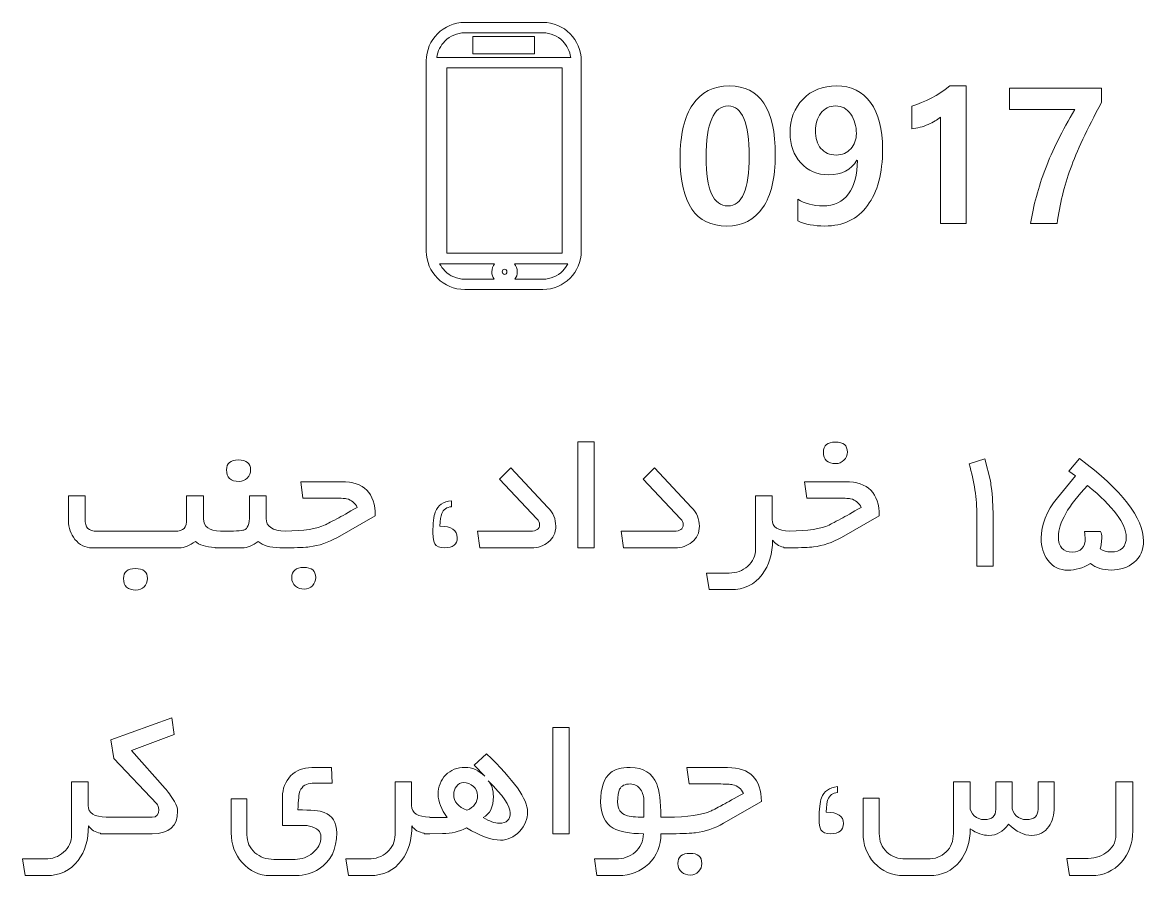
# Model space of a CAD drawing. Header units: millimetres. Extents: x -160 to 532, y -73 to 132.
# Drawn here: x 456.76 to 489.43, y -30.27 to -5.41 of the extents above; entities that cross this region are included whole.
import ezdxf

# ---------------------------------------------------------------- set-up
doc = ezdxf.new("R2010")
doc.units = ezdxf.units.MM
doc.header["$MEASUREMENT"] = 0
doc.layers.add('Layer 1', color=7, linetype='Continuous')

msp = doc.modelspace()

# ---------------------------------------------------------------- linework, layer by layer
at = {"layer": 'Layer 1', "color": 230, "lineweight": 9}
for points, knots in [([(471.9214, -13.193), (471.9214, -13.193), (469.6434, -13.193), (469.6434, -13.193), (469.3349, -13.193), (469.0551, -13.0677), (468.8525, -12.8651), (468.6499, -12.6632), (468.5246, -12.3831), (468.5246, -12.0742), (468.5246, -12.0742), (468.5246, -6.5317), (468.5246, -6.5317), (468.5246, -6.223), (468.6499, -5.9432), (468.8523, -5.7408), (469.0547, -5.5376), (469.3343, -5.4123), (469.6434, -5.4123), (469.6434, -5.4123), (471.9214, -5.4123), (471.9214, -5.4123), (472.2304, -5.4123), (472.5099, -5.5376), (472.7124, -5.74), (472.9148, -5.9432), (473.0399, -6.223), (473.0399, -6.5317), (473.0399, -6.5317), (473.0399, -12.0742), (473.0399, -12.0742), (473.0399, -12.3831), (472.9148, -12.6632), (472.7124, -12.8655), (472.5094, -13.0677), (472.2296, -13.193), (471.9214, -13.193)], [0, 0, 0, 0, 0.0833333, 0.0833333, 0.0833333, 0.1666667, 0.1666667, 0.1666667, 0.25, 0.25, 0.25, 0.3333333, 0.3333333, 0.3333333, 0.4166667, 0.4166667, 0.4166667, 0.5, 0.5, 0.5, 0.5833333, 0.5833333, 0.5833333, 0.6666667, 0.6666667, 0.6666667, 0.75, 0.75, 0.75, 0.8333333, 0.8333333, 0.8333333, 0.9166667, 0.9166667, 0.9166667, 1, 1, 1, 1]), ([(469.0657, -5.9536), (468.9408, -6.0785), (468.8561, -6.2446), (468.833, -6.4297), (468.833, -6.4297), (472.7315, -6.4297), (472.7315, -6.4297), (472.7086, -6.2446), (472.6237, -6.0785), (472.4991, -5.9534), (472.3509, -5.806), (472.1466, -5.7144), (471.9214, -5.7144), (471.9214, -5.7144), (469.6434, -5.7144), (469.6434, -5.7144), (469.4179, -5.7144), (469.2136, -5.806), (469.0657, -5.9536)], [0, 0, 0, 0, 0.1666667, 0.1666667, 0.1666667, 0.3333333, 0.3333333, 0.3333333, 0.5, 0.5, 0.5, 0.6666667, 0.6666667, 0.6666667, 0.8333333, 0.8333333, 0.8333333, 1, 1, 1, 1]), ([(471.5312, -6.3289), (471.5312, -6.3289), (469.8822, -6.3289), (469.8822, -6.3289), (469.8822, -6.3289), (469.8822, -5.8191), (469.8822, -5.8191), (469.8822, -5.8191), (471.6821, -5.8191), (471.6821, -5.8191), (471.6821, -5.8191), (471.6821, -6.3289), (471.6821, -6.3289), (471.6821, -6.3289), (471.5312, -6.3289), (471.5312, -6.3289)], [0, 0, 0, 0, 0.2, 0.2, 0.2, 0.4, 0.4, 0.4, 0.6, 0.6, 0.6, 0.8, 0.8, 0.8, 1, 1, 1, 1]), ([(469.1266, -12.1386), (469.1266, -12.1386), (472.483, -12.1386), (472.483, -12.1386), (472.483, -12.1386), (472.483, -6.7317), (472.483, -6.7317), (472.483, -6.7317), (469.1266, -6.7317), (469.1266, -6.7317), (469.1266, -6.7317), (469.1266, -12.1386), (469.1266, -12.1386)], [0, 0, 0, 0, 0.25, 0.25, 0.25, 0.5, 0.5, 0.5, 0.75, 0.75, 0.75, 1, 1, 1, 1]), ([(475.9205, -9.3673), (475.9205, -8.681), (476.0431, -8.1586), (476.2882, -7.8009), (476.5344, -7.4422), (476.8912, -7.2627), (477.3598, -7.2627), (478.2499, -7.2627), (478.6947, -7.9344), (478.6947, -9.2758), (478.6947, -9.9373), (478.573, -10.4469), (478.3315, -10.8055), (478.089, -11.1632), (477.7386, -11.3427), (477.2792, -11.3427), (476.3734, -11.3427), (475.9205, -10.6838), (475.9205, -9.3673)], [0, 0, 0, 0, 0.1666667, 0.1666667, 0.1666667, 0.3333333, 0.3333333, 0.3333333, 0.5, 0.5, 0.5, 0.6666667, 0.6666667, 0.6666667, 0.8333333, 0.8333333, 0.8333333, 1, 1, 1, 1]), ([(479.3461, -10.5604), (479.5574, -10.692), (479.8017, -10.758), (480.0807, -10.758), (480.4074, -10.758), (480.6571, -10.6408), (480.8283, -10.4057), (481.0003, -10.1706), (481.0863, -9.8467), (481.0863, -9.434), (481.0863, -9.434), (481.0726, -9.4286), (481.0726, -9.4286), (480.9024, -9.7112), (480.6297, -9.8522), (480.2519, -9.8522), (479.918, -9.8522), (479.6461, -9.7359), (479.4376, -9.5027), (479.228, -9.2694), (479.1237, -8.9803), (479.1237, -8.6353), (479.1237, -8.2299), (479.2499, -7.8997), (479.5015, -7.6452), (479.7541, -7.39), (480.0798, -7.2627), (480.4797, -7.2627), (480.9052, -7.2627), (481.2354, -7.4247), (481.4698, -7.7478), (481.703, -8.0716), (481.8201, -8.5218), (481.8201, -9.0992), (481.8201, -9.8018), (481.6738, -10.3508), (481.3809, -10.7479), (481.0882, -11.1441), (480.6727, -11.3427), (480.1366, -11.3427), (479.83, -11.3427), (479.5657, -11.2932), (479.3461, -11.1953), (479.3461, -11.1953), (479.3461, -10.5604), (479.3461, -10.5604)], [0, 0, 0, 0, 0.0666667, 0.0666667, 0.0666667, 0.1333333, 0.1333333, 0.1333333, 0.2, 0.2, 0.2, 0.2666667, 0.2666667, 0.2666667, 0.3333333, 0.3333333, 0.3333333, 0.4, 0.4, 0.4, 0.4666667, 0.4666667, 0.4666667, 0.5333333, 0.5333333, 0.5333333, 0.6, 0.6, 0.6, 0.6666667, 0.6666667, 0.6666667, 0.7333333, 0.7333333, 0.7333333, 0.8, 0.8, 0.8, 0.8666667, 0.8666667, 0.8666667, 0.9333333, 0.9333333, 0.9333333, 1, 1, 1, 1]), ([(484.252, -7.2627), (484.252, -7.2627), (484.252, -11.2731), (484.252, -11.2731), (484.252, -11.2731), (483.5044, -11.2731), (483.5044, -11.2731), (483.5044, -11.2731), (483.5044, -8.1714), (483.5044, -8.1714), (483.4202, -8.2482), (483.3014, -8.3195), (483.1476, -8.3864), (482.994, -8.4523), (482.8339, -8.4952), (482.6682, -8.5145), (482.6682, -8.5145), (482.6682, -7.853), (482.6682, -7.853), (483.0608, -7.7349), (483.4322, -7.5382), (483.7799, -7.2627), (483.7799, -7.2627), (484.252, -7.2627), (484.252, -7.2627)], [0, 0, 0, 0, 0.125, 0.125, 0.125, 0.25, 0.25, 0.25, 0.375, 0.375, 0.375, 0.5, 0.5, 0.5, 0.625, 0.625, 0.625, 0.75, 0.75, 0.75, 0.875, 0.875, 0.875, 1, 1, 1, 1]), ([(488.2009, -7.7405), (487.7773, -8.5282), (487.4754, -9.1742), (487.2951, -9.6765), (487.1139, -10.1797), (486.984, -10.7123), (486.9035, -11.2731), (486.9035, -11.2731), (486.1312, -11.2731), (486.1312, -11.2731), (486.2154, -10.746), (486.36, -10.2135), (486.5641, -9.6765), (486.7691, -9.1395), (487.0554, -8.5638), (487.4233, -7.949), (487.4233, -7.949), (485.5173, -7.949), (485.5173, -7.949), (485.5173, -7.949), (485.5173, -7.3269), (485.5173, -7.3269), (485.5173, -7.3269), (488.2009, -7.3269), (488.2009, -7.3269), (488.2009, -7.3269), (488.2009, -7.7405), (488.2009, -7.7405)], [0, 0, 0, 0, 0.1111111, 0.1111111, 0.1111111, 0.2222222, 0.2222222, 0.2222222, 0.3333333, 0.3333333, 0.3333333, 0.4444444, 0.4444444, 0.4444444, 0.5555556, 0.5555556, 0.5555556, 0.6666667, 0.6666667, 0.6666667, 0.7777778, 0.7777778, 0.7777778, 0.8888889, 0.8888889, 0.8888889, 1, 1, 1, 1]), ([(476.679, -9.348), (476.679, -10.2885), (476.8894, -10.758), (477.3113, -10.758), (477.7239, -10.758), (477.9306, -10.2758), (477.9306, -9.3105), (477.9306, -8.3334), (477.7285, -7.8447), (477.3249, -7.8447), (476.894, -7.8447), (476.679, -8.3461), (476.679, -9.348)], [0, 0, 0, 0, 0.25, 0.25, 0.25, 0.5, 0.5, 0.5, 0.75, 0.75, 0.75, 1, 1, 1, 1]), ([(479.8612, -8.5629), (479.8612, -8.7808), (479.9152, -8.9546), (480.0232, -9.0827), (480.1312, -9.2117), (480.2812, -9.2758), (480.4724, -9.2758), (480.6434, -9.2758), (480.7835, -9.2154), (480.8932, -9.0937), (481.0021, -8.972), (481.0561, -8.8246), (481.0561, -8.6518), (481.0561, -8.4322), (481.0012, -8.2428), (480.8906, -8.0835), (480.7798, -7.9243), (480.6326, -7.8447), (480.4505, -7.8447), (480.2701, -7.8447), (480.1265, -7.9152), (480.0204, -8.0561), (479.9142, -8.1978), (479.8612, -8.3662), (479.8612, -8.5629)], [0, 0, 0, 0, 0.125, 0.125, 0.125, 0.25, 0.25, 0.25, 0.375, 0.375, 0.375, 0.5, 0.5, 0.5, 0.625, 0.625, 0.625, 0.75, 0.75, 0.75, 0.875, 0.875, 0.875, 1, 1, 1, 1]), ([(469.6434, -12.8909), (469.6434, -12.8909), (470.5009, -12.8909), (470.5009, -12.8909), (470.459, -12.8298), (470.4342, -12.7555), (470.4342, -12.6759), (470.4342, -12.5874), (470.4649, -12.5052), (470.516, -12.4407), (470.516, -12.4407), (468.9135, -12.4407), (468.9135, -12.4407), (468.9528, -12.519), (469.0045, -12.5903), (469.0659, -12.6517), (469.2132, -12.7997), (469.4175, -12.8909), (469.6434, -12.8909)], [0, 0, 0, 0, 0.1666667, 0.1666667, 0.1666667, 0.3333333, 0.3333333, 0.3333333, 0.5, 0.5, 0.5, 0.6666667, 0.6666667, 0.6666667, 0.8333333, 0.8333333, 0.8333333, 1, 1, 1, 1]), ([(470.8515, -12.7313), (470.8648, -12.7176), (470.8733, -12.6977), (470.8733, -12.6759), (470.8733, -12.6541), (470.865, -12.6346), (470.8521, -12.621), (470.8398, -12.6085), (470.8229, -12.6007), (470.8051, -12.6007), (470.7865, -12.6007), (470.7696, -12.6085), (470.7577, -12.621), (470.7446, -12.6344), (470.7363, -12.6541), (470.7363, -12.6759), (470.7363, -12.6979), (470.7446, -12.7176), (470.7575, -12.7309), (470.7696, -12.7434), (470.7865, -12.7512), (470.8051, -12.7512), (470.8229, -12.7512), (470.8398, -12.7436), (470.8515, -12.7313)], [0, 0, 0, 0, 0.125, 0.125, 0.125, 0.25, 0.25, 0.25, 0.375, 0.375, 0.375, 0.5, 0.5, 0.5, 0.625, 0.625, 0.625, 0.75, 0.75, 0.75, 0.875, 0.875, 0.875, 1, 1, 1, 1]), ([(471.1089, -12.8909), (471.1089, -12.8909), (471.9214, -12.8909), (471.9214, -12.8909), (472.147, -12.8909), (472.3515, -12.7997), (472.4986, -12.6526), (472.56, -12.5903), (472.6119, -12.519), (472.6513, -12.4407), (472.6513, -12.4407), (471.0937, -12.4407), (471.0937, -12.4407), (471.1447, -12.5054), (471.1754, -12.5874), (471.1754, -12.6759), (471.1754, -12.7555), (471.1508, -12.8298), (471.1089, -12.8909)], [0, 0, 0, 0, 0.1666667, 0.1666667, 0.1666667, 0.3333333, 0.3333333, 0.3333333, 0.5, 0.5, 0.5, 0.6666667, 0.6666667, 0.6666667, 0.8333333, 0.8333333, 0.8333333, 1, 1, 1, 1]), ([(473.4148, -20.7177), (473.4148, -20.7177), (472.9427, -20.7177), (472.9427, -20.7177), (472.9427, -20.7177), (472.9427, -17.6269), (472.9427, -17.6269), (472.9427, -17.6269), (473.4148, -17.6269), (473.4148, -17.6269), (473.4148, -17.6269), (473.4148, -20.7177), (473.4148, -20.7177)], [0, 0, 0, 0, 0.25, 0.25, 0.25, 0.5, 0.5, 0.5, 0.75, 0.75, 0.75, 1, 1, 1, 1]), ([(480.7938, -17.928), (480.7938, -18.0195), (480.7609, -18.0982), (480.695, -18.164), (480.6291, -18.2308), (480.5504, -18.2638), (480.4598, -18.2638), (480.2174, -18.2638), (480.0966, -18.1521), (480.0966, -17.928), (480.0966, -17.7349), (480.2138, -17.6379), (480.4471, -17.6379), (480.6786, -17.6379), (480.7938, -17.7349), (480.7938, -17.928)], [0, 0, 0, 0, 0.2, 0.2, 0.2, 0.4, 0.4, 0.4, 0.6, 0.6, 0.6, 0.8, 0.8, 0.8, 1, 1, 1, 1]), ([(463.4052, -18.4459), (463.4052, -18.54), (463.3722, -18.6206), (463.3073, -18.6865), (463.2422, -18.7523), (463.1627, -18.7853), (463.0703, -18.7853), (462.825, -18.7853), (462.7024, -18.6717), (462.7024, -18.4459), (462.7024, -18.2546), (462.8186, -18.1593), (463.0511, -18.1593), (463.2872, -18.1593), (463.4052, -18.2546), (463.4052, -18.4459)], [0, 0, 0, 0, 0.2, 0.2, 0.2, 0.4, 0.4, 0.4, 0.6, 0.6, 0.6, 0.8, 0.8, 0.8, 1, 1, 1, 1]), ([(485.0402, -21.2557), (485.0402, -21.2557), (484.5681, -21.2557), (484.5681, -21.2557), (484.5681, -21.2557), (484.5681, -19.7781), (484.5681, -19.7781), (484.5681, -19.2848), (484.4931, -18.7826), (484.3429, -18.2711), (484.3429, -18.2711), (484.7995, -18.1211), (484.7995, -18.1211), (484.7995, -18.1211), (484.9652, -18.7671), (484.9652, -18.7671), (484.9669, -18.7761), (484.9742, -18.8348), (484.9871, -18.9418), (485.0228, -19.2291), (485.0402, -19.5081), (485.0402, -19.7781), (485.0402, -19.7781), (485.0402, -21.2557), (485.0402, -21.2557)], [0, 0, 0, 0, 0.125, 0.125, 0.125, 0.25, 0.25, 0.25, 0.375, 0.375, 0.375, 0.5, 0.5, 0.5, 0.625, 0.625, 0.625, 0.75, 0.75, 0.75, 0.875, 0.875, 0.875, 1, 1, 1, 1]), ([(489.4256, -20.521), (489.4256, -20.78), (489.3313, -20.9885), (489.1419, -21.146), (488.9653, -21.2922), (488.7448, -21.3655), (488.4804, -21.3655), (488.2424, -21.3655), (488.043, -21.3033), (487.8802, -21.1788), (487.655, -21.307), (487.4364, -21.371), (487.2241, -21.371), (486.9807, -21.371), (486.7859, -21.275), (486.6376, -21.0818), (486.505, -20.9043), (486.439, -20.6903), (486.439, -20.4387), (486.439, -20.045), (486.5974, -19.6536), (486.914, -19.2619), (486.914, -19.2619), (487.4392, -18.6169), (487.4392, -18.6169), (487.4392, -18.6169), (487.2516, -18.4825), (487.2516, -18.4825), (487.2516, -18.4825), (487.559, -18.1155), (487.559, -18.1155), (488.8033, -19.0452), (489.4256, -19.8467), (489.4256, -20.521)], [0, 0, 0, 0, 0.0909091, 0.0909091, 0.0909091, 0.1818182, 0.1818182, 0.1818182, 0.2727273, 0.2727273, 0.2727273, 0.3636364, 0.3636364, 0.3636364, 0.4545455, 0.4545455, 0.4545455, 0.5454545, 0.5454545, 0.5454545, 0.6363636, 0.6363636, 0.6363636, 0.7272727, 0.7272727, 0.7272727, 0.8181818, 0.8181818, 0.8181818, 0.9090909, 0.9090909, 0.9090909, 1, 1, 1, 1]), ([(472.2976, -20.0873), (472.2976, -20.2804), (472.2254, -20.4359), (472.0799, -20.554), (471.9463, -20.6628), (471.7807, -20.7177), (471.584, -20.7177), (471.584, -20.7177), (470.0862, -20.7177), (470.0862, -20.7177), (470.0862, -20.7177), (470.0194, -20.2347), (470.0194, -20.2347), (470.0194, -20.2347), (471.5566, -20.2347), (471.5566, -20.2347), (471.7359, -20.2347), (471.8255, -20.1715), (471.8255, -20.0461), (471.8255, -19.9821), (471.8, -19.9235), (471.7477, -19.8712), (471.7477, -19.8712), (470.6599, -18.7185), (470.6599, -18.7185), (470.6599, -18.7185), (470.9847, -18.39), (470.9847, -18.39), (470.9847, -18.39), (472.0698, -19.5411), (472.0698, -19.5411), (472.2217, -19.7003), (472.2976, -19.8824), (472.2976, -20.0873)], [0, 0, 0, 0, 0.0909091, 0.0909091, 0.0909091, 0.1818182, 0.1818182, 0.1818182, 0.2727273, 0.2727273, 0.2727273, 0.3636364, 0.3636364, 0.3636364, 0.4545455, 0.4545455, 0.4545455, 0.5454545, 0.5454545, 0.5454545, 0.6363636, 0.6363636, 0.6363636, 0.7272727, 0.7272727, 0.7272727, 0.8181818, 0.8181818, 0.8181818, 0.9090909, 0.9090909, 0.9090909, 1, 1, 1, 1]), ([(476.4826, -20.0873), (476.4826, -20.2804), (476.4104, -20.4359), (476.2649, -20.554), (476.1312, -20.6628), (475.9656, -20.7177), (475.7689, -20.7177), (475.7689, -20.7177), (474.2712, -20.7177), (474.2712, -20.7177), (474.2712, -20.7177), (474.2044, -20.2347), (474.2044, -20.2347), (474.2044, -20.2347), (475.7416, -20.2347), (475.7416, -20.2347), (475.9208, -20.2347), (476.0105, -20.1715), (476.0105, -20.0461), (476.0105, -19.9821), (475.9849, -19.9235), (475.9327, -19.8712), (475.9327, -19.8712), (474.8449, -18.7185), (474.8449, -18.7185), (474.8449, -18.7185), (475.1697, -18.39), (475.1697, -18.39), (475.1697, -18.39), (476.2548, -19.5411), (476.2548, -19.5411), (476.4067, -19.7003), (476.4826, -19.8824), (476.4826, -20.0873)], [0, 0, 0, 0, 0.0909091, 0.0909091, 0.0909091, 0.1818182, 0.1818182, 0.1818182, 0.2727273, 0.2727273, 0.2727273, 0.3636364, 0.3636364, 0.3636364, 0.4545455, 0.4545455, 0.4545455, 0.5454545, 0.5454545, 0.5454545, 0.6363636, 0.6363636, 0.6363636, 0.7272727, 0.7272727, 0.7272727, 0.8181818, 0.8181818, 0.8181818, 0.9090909, 0.9090909, 0.9090909, 1, 1, 1, 1]), ([(467.0357, -19.7826), (467.0357, -19.7826), (465.9324, -20.413), (465.9324, -20.413), (465.6734, -20.5621), (465.4015, -20.6545), (465.118, -20.6903), (464.9991, -20.7056), (464.7775, -20.7146), (464.4528, -20.7171), (464.4528, -20.7171), (464.4528, -20.7177), (464.4528, -20.7177), (464.4528, -20.7177), (464.3126, -20.7177), (464.3126, -20.7177), (464.3126, -20.7177), (464.2945, -20.7177), (464.2945, -20.7177), (464.2945, -20.7177), (464.2928, -20.7177), (464.2928, -20.7177), (464.2928, -20.7177), (464.2803, -20.7177), (464.2803, -20.7177), (464.2803, -20.7177), (464.2727, -20.7177), (464.2727, -20.7177), (464.2727, -20.7177), (464.2523, -20.7177), (464.2523, -20.7177), (464.2523, -20.7177), (464.2523, -20.7172), (464.2523, -20.7172), (463.97, -20.7115), (463.7606, -20.6496), (463.6247, -20.5311), (463.4637, -20.6555), (463.3091, -20.7177), (463.1608, -20.7177), (463.1608, -20.7177), (462.5625, -20.7177), (462.5625, -20.7177), (462.5625, -20.7177), (462.5446, -20.7177), (462.5446, -20.7177), (462.5446, -20.7177), (462.3675, -20.7177), (462.3675, -20.7177), (462.3675, -20.7177), (462.3675, -20.7116), (462.3675, -20.7116), (462.0919, -20.6931), (461.9014, -20.6331), (461.7958, -20.5311), (461.631, -20.6555), (461.4755, -20.7177), (461.3291, -20.7177), (461.3291, -20.7177), (458.7882, -20.7177), (458.7882, -20.7177), (458.5879, -20.7177), (458.4213, -20.6354), (458.2868, -20.4705), (458.1615, -20.317), (458.0993, -20.1376), (458.0993, -19.9317), (458.0993, -19.9317), (458.0993, -19.2025), (458.0993, -19.2025), (458.0993, -19.2025), (458.5823, -19.2025), (458.5823, -19.2025), (458.5823, -19.2025), (458.5823, -19.8649), (458.5823, -19.8649), (458.5823, -20.0022), (458.6089, -20.0982), (458.6629, -20.1531), (458.716, -20.2071), (458.8101, -20.2347), (458.9438, -20.2347), (458.9438, -20.2347), (461.1873, -20.2347), (461.1873, -20.2347), (461.3218, -20.2347), (461.4142, -20.2071), (461.4654, -20.1531), (461.5158, -20.0982), (461.5414, -20.0022), (461.5414, -19.8649), (461.5414, -19.8649), (461.5414, -19.2025), (461.5414, -19.2025), (461.5414, -19.2025), (462.03, -19.2025), (462.03, -19.2025), (462.03, -19.2025), (462.03, -19.8649), (462.03, -19.8649), (462.03, -20.103), (462.1948, -20.2255), (462.5242, -20.2342), (462.9263, -20.2319), (463.1549, -20.2202), (463.2111, -20.1998), (463.3182, -20.1623), (463.3722, -20.0196), (463.3722, -19.7708), (463.3722, -19.7085), (463.3722, -19.6133), (463.3722, -19.4871), (463.3722, -19.36), (463.3722, -19.2646), (463.3722, -19.2025), (463.3722, -19.2025), (463.8554, -19.2025), (463.8554, -19.2025), (463.8554, -19.2025), (463.8554, -19.8649), (463.8554, -19.8649), (463.8554, -20.0938), (464.0415, -20.2169), (464.4128, -20.2333), (464.9524, -20.2235), (465.339, -20.1634), (465.5737, -20.0525), (465.5937, -20.0434), (465.71, -19.9831), (465.9222, -19.8704), (466.0548, -19.7991), (466.2517, -19.6892), (466.5123, -19.5411), (466.4493, -19.4093), (466.3458, -19.3251), (466.2013, -19.2895), (466.139, -19.2758), (465.9963, -19.2685), (465.7749, -19.2685), (465.7749, -19.2685), (464.9303, -19.2685), (464.9303, -19.2685), (464.9303, -19.2685), (464.8636, -18.7907), (464.8636, -18.7907), (464.8636, -18.7907), (466.0531, -18.7907), (466.0531, -18.7907), (466.7081, -18.7907), (467.0357, -19.1211), (467.0357, -19.7826)], [0, 0, 0, 0, 0.02, 0.02, 0.02, 0.04, 0.04, 0.04, 0.06, 0.06, 0.06, 0.08, 0.08, 0.08, 0.1, 0.1, 0.1, 0.12, 0.12, 0.12, 0.14, 0.14, 0.14, 0.16, 0.16, 0.16, 0.18, 0.18, 0.18, 0.2, 0.2, 0.2, 0.22, 0.22, 0.22, 0.24, 0.24, 0.24, 0.26, 0.26, 0.26, 0.28, 0.28, 0.28, 0.3, 0.3, 0.3, 0.32, 0.32, 0.32, 0.34, 0.34, 0.34, 0.36, 0.36, 0.36, 0.38, 0.38, 0.38, 0.4, 0.4, 0.4, 0.42, 0.42, 0.42, 0.44, 0.44, 0.44, 0.46, 0.46, 0.46, 0.48, 0.48, 0.48, 0.5, 0.5, 0.5, 0.52, 0.52, 0.52, 0.54, 0.54, 0.54, 0.56, 0.56, 0.56, 0.58, 0.58, 0.58, 0.6, 0.6, 0.6, 0.62, 0.62, 0.62, 0.64, 0.64, 0.64, 0.66, 0.66, 0.66, 0.68, 0.68, 0.68, 0.7, 0.7, 0.7, 0.72, 0.72, 0.72, 0.74, 0.74, 0.74, 0.76, 0.76, 0.76, 0.78, 0.78, 0.78, 0.8, 0.8, 0.8, 0.82, 0.82, 0.82, 0.84, 0.84, 0.84, 0.86, 0.86, 0.86, 0.88, 0.88, 0.88, 0.9, 0.9, 0.9, 0.92, 0.92, 0.92, 0.94, 0.94, 0.94, 0.96, 0.96, 0.96, 0.98, 0.98, 0.98, 1, 1, 1, 1]), ([(481.7234, -19.7854), (481.7234, -19.7854), (480.619, -20.4149), (480.619, -20.4149), (480.3601, -20.563), (480.0884, -20.6555), (479.8039, -20.6911), (479.6849, -20.7059), (479.4609, -20.7146), (479.1313, -20.7171), (479.1313, -20.7171), (479.1313, -20.7177), (479.1313, -20.7177), (479.1313, -20.7177), (479.0976, -20.7172), (479.0976, -20.7172), (479.0976, -20.7172), (479.0949, -20.7172), (479.0949, -20.7172), (479.0949, -20.7172), (478.9382, -20.7177), (478.9382, -20.7177), (478.9382, -20.7177), (478.9382, -20.6987), (478.9382, -20.6987), (478.7941, -20.6676), (478.6858, -20.5979), (478.6136, -20.4899), (478.6136, -20.8934), (478.5129, -21.2283), (478.3125, -21.4945), (478.0929, -21.789), (477.7854, -21.9365), (477.392, -21.9365), (477.392, -21.9365), (476.7661, -21.9365), (476.7661, -21.9365), (476.7661, -21.9365), (476.6885, -21.4533), (476.6885, -21.4533), (476.6885, -21.4533), (477.3536, -21.4533), (477.3536, -21.4533), (477.5613, -21.4533), (477.7397, -21.3884), (477.888, -21.2575), (478.0436, -21.1222), (478.1212, -20.951), (478.1212, -20.746), (478.1212, -20.746), (478.1212, -19.2025), (478.1212, -19.2025), (478.1212, -19.2025), (478.6044, -19.2025), (478.6044, -19.2025), (478.6044, -19.2025), (478.6044, -19.897), (478.6044, -19.897), (478.6044, -20.1094), (478.7717, -20.2216), (479.106, -20.2339), (479.6417, -20.2235), (480.0261, -20.1631), (480.2605, -20.0534), (480.2796, -20.0444), (480.3959, -19.9831), (480.6081, -19.8704), (480.7407, -19.7991), (480.9376, -19.6892), (481.1982, -19.5411), (481.1352, -19.4093), (481.0317, -19.3251), (480.8871, -19.2895), (480.8249, -19.2758), (480.6822, -19.2685), (480.4608, -19.2685), (480.4608, -19.2685), (479.6162, -19.2685), (479.6162, -19.2685), (479.6162, -19.2685), (479.5495, -18.7907), (479.5495, -18.7907), (479.5495, -18.7907), (480.7399, -18.7907), (480.7399, -18.7907), (481.3958, -18.7907), (481.7234, -19.122), (481.7234, -19.7854)], [0, 0, 0, 0, 0.0344828, 0.0344828, 0.0344828, 0.0689655, 0.0689655, 0.0689655, 0.1034483, 0.1034483, 0.1034483, 0.137931, 0.137931, 0.137931, 0.1724138, 0.1724138, 0.1724138, 0.2068966, 0.2068966, 0.2068966, 0.2413793, 0.2413793, 0.2413793, 0.2758621, 0.2758621, 0.2758621, 0.3103448, 0.3103448, 0.3103448, 0.3448276, 0.3448276, 0.3448276, 0.3793103, 0.3793103, 0.3793103, 0.4137931, 0.4137931, 0.4137931, 0.4482759, 0.4482759, 0.4482759, 0.4827586, 0.4827586, 0.4827586, 0.5172414, 0.5172414, 0.5172414, 0.5517241, 0.5517241, 0.5517241, 0.5862069, 0.5862069, 0.5862069, 0.6206897, 0.6206897, 0.6206897, 0.6551724, 0.6551724, 0.6551724, 0.6896552, 0.6896552, 0.6896552, 0.7241379, 0.7241379, 0.7241379, 0.7586207, 0.7586207, 0.7586207, 0.7931034, 0.7931034, 0.7931034, 0.8275862, 0.8275862, 0.8275862, 0.862069, 0.862069, 0.862069, 0.8965517, 0.8965517, 0.8965517, 0.9310345, 0.9310345, 0.9310345, 0.9655172, 0.9655172, 0.9655172, 1, 1, 1, 1]), ([(488.9205, -20.4012), (488.9205, -20.0223), (488.5453, -19.5218), (487.796, -18.9006), (487.2278, -19.4962), (486.9442, -19.993), (486.9442, -20.3911), (486.9442, -20.6929), (487.0795, -20.8438), (487.3512, -20.8438), (487.5993, -20.8438), (487.7236, -20.7049), (487.7255, -20.4258), (487.7219, -20.4065), (487.7146, -20.3463), (487.7017, -20.2456), (487.7017, -20.2456), (488.1748, -20.2456), (488.1748, -20.2456), (488.1958, -20.2877), (488.2068, -20.3489), (488.2068, -20.4295), (488.2068, -20.5795), (488.1903, -20.6857), (488.1573, -20.7479), (488.2516, -20.8083), (488.3559, -20.8385), (488.4703, -20.8385), (488.7705, -20.8385), (488.9205, -20.6929), (488.9205, -20.4012)], [0, 0, 0, 0, 0.1, 0.1, 0.1, 0.2, 0.2, 0.2, 0.3, 0.3, 0.3, 0.4, 0.4, 0.4, 0.5, 0.5, 0.5, 0.6, 0.6, 0.6, 0.7, 0.7, 0.7, 0.8, 0.8, 0.8, 0.9, 0.9, 0.9, 1, 1, 1, 1]), ([(469.4265, -20.4222), (469.4265, -20.6189), (469.3039, -20.7177), (469.0587, -20.7177), (468.9141, -20.7177), (468.8181, -20.6792), (468.7723, -20.6024), (468.7367, -20.5448), (468.7183, -20.4404), (468.7183, -20.2877), (468.7183, -19.9977), (468.7403, -19.7937), (468.7851, -19.6756), (468.8601, -19.477), (469.0176, -19.3663), (469.2572, -19.3452), (469.2572, -19.3452), (469.2572, -19.5201), (469.2572, -19.5201), (469.1164, -19.5319), (469.0212, -19.5996), (468.9728, -19.7213), (468.9462, -19.7871), (468.9287, -19.9098), (468.9223, -20.0892), (469.2582, -20.0892), (469.4265, -20.1998), (469.4265, -20.4222)], [0, 0, 0, 0, 0.1111111, 0.1111111, 0.1111111, 0.2222222, 0.2222222, 0.2222222, 0.3333333, 0.3333333, 0.3333333, 0.4444444, 0.4444444, 0.4444444, 0.5555556, 0.5555556, 0.5555556, 0.6666667, 0.6666667, 0.6666667, 0.7777778, 0.7777778, 0.7777778, 0.8888889, 0.8888889, 0.8888889, 1, 1, 1, 1]), ([(460.3994, -21.6144), (460.3994, -21.7096), (460.3666, -21.7882), (460.3016, -21.8523), (460.2367, -21.9153), (460.157, -21.9474), (460.0646, -21.9474), (459.823, -21.9474), (459.7023, -21.8367), (459.7023, -21.6144), (459.7023, -21.4195), (459.8167, -21.3217), (460.0454, -21.3217), (460.2815, -21.3217), (460.3994, -21.4195), (460.3994, -21.6144)], [0, 0, 0, 0, 0.2, 0.2, 0.2, 0.4, 0.4, 0.4, 0.6, 0.6, 0.6, 0.8, 0.8, 0.8, 1, 1, 1, 1]), ([(465.301, -21.5814), (465.301, -21.6747), (465.269, -21.7544), (465.2058, -21.8202), (465.1426, -21.887), (465.064, -21.92), (464.9697, -21.92), (464.8664, -21.92), (464.7813, -21.8917), (464.7136, -21.8339), (464.6403, -21.7726), (464.6037, -21.6912), (464.6037, -21.5896), (464.6037, -21.3893), (464.7209, -21.2887), (464.9542, -21.2887), (465.1857, -21.2887), (465.301, -21.3865), (465.301, -21.5814)], [0, 0, 0, 0, 0.1666667, 0.1666667, 0.1666667, 0.3333333, 0.3333333, 0.3333333, 0.5, 0.5, 0.5, 0.6666667, 0.6666667, 0.6666667, 0.8333333, 0.8333333, 0.8333333, 1, 1, 1, 1]), ([(461.2782, -28.3906), (461.2782, -28.8281), (461.032, -29.0467), (460.5407, -29.0467), (460.5407, -29.0467), (459.1984, -29.0467), (459.1984, -29.0467), (459.1984, -29.0467), (459.1871, -29.0467), (459.1871, -29.0467), (459.1871, -29.0467), (459.0328, -29.0467), (459.0328, -29.0467), (459.0328, -29.0467), (459.0328, -29.0332), (459.0328, -29.0332), (458.8749, -29.0052), (458.7574, -28.9337), (458.6807, -28.8189), (458.6807, -29.2224), (458.58, -29.5573), (458.3796, -29.8235), (458.16, -30.1181), (457.8525, -30.2655), (457.4591, -30.2655), (457.4591, -30.2655), (456.8332, -30.2655), (456.8332, -30.2655), (456.8332, -30.2655), (456.7556, -29.7823), (456.7556, -29.7823), (456.7556, -29.7823), (457.4207, -29.7823), (457.4207, -29.7823), (457.6284, -29.7823), (457.8067, -29.7174), (457.955, -29.5865), (458.1107, -29.4511), (458.1883, -29.28), (458.1883, -29.075), (458.1883, -29.075), (458.1883, -27.5315), (458.1883, -27.5315), (458.1883, -27.5315), (458.6715, -27.5315), (458.6715, -27.5315), (458.6715, -27.5315), (458.6715, -28.226), (458.6715, -28.226), (458.6715, -28.4437), (458.8472, -28.5562), (459.1984, -28.5637), (459.1984, -28.5637), (460.5389, -28.5637), (460.5389, -28.5637), (460.666, -28.5637), (460.7292, -28.4885), (460.7292, -28.3385), (460.7292, -28.2689), (460.709, -28.2132), (460.6679, -28.172), (460.6679, -28.172), (459.4161, -26.8527), (459.4161, -26.8527), (459.4161, -26.8527), (459.3357, -26.3136), (459.3357, -26.3136), (459.3357, -26.3136), (461.1052, -25.6705), (461.1052, -25.6705), (461.1052, -25.6705), (461.1775, -26.1582), (461.1775, -26.1582), (461.1775, -26.1582), (459.9295, -26.6249), (459.9295, -26.6249), (459.9295, -26.6249), (460.9186, -27.731), (460.9186, -27.731), (460.9881, -27.8097), (461.0778, -27.9369), (461.1867, -28.1116), (461.248, -28.2095), (461.2782, -28.3029), (461.2782, -28.3906)], [0, 0, 0, 0, 0.0357143, 0.0357143, 0.0357143, 0.0714286, 0.0714286, 0.0714286, 0.1071429, 0.1071429, 0.1071429, 0.1428571, 0.1428571, 0.1428571, 0.1785714, 0.1785714, 0.1785714, 0.2142857, 0.2142857, 0.2142857, 0.25, 0.25, 0.25, 0.2857143, 0.2857143, 0.2857143, 0.3214286, 0.3214286, 0.3214286, 0.3571429, 0.3571429, 0.3571429, 0.3928571, 0.3928571, 0.3928571, 0.4285714, 0.4285714, 0.4285714, 0.4642857, 0.4642857, 0.4642857, 0.5, 0.5, 0.5, 0.5357143, 0.5357143, 0.5357143, 0.5714286, 0.5714286, 0.5714286, 0.6071429, 0.6071429, 0.6071429, 0.6428571, 0.6428571, 0.6428571, 0.6785714, 0.6785714, 0.6785714, 0.7142857, 0.7142857, 0.7142857, 0.75, 0.75, 0.75, 0.7857143, 0.7857143, 0.7857143, 0.8214286, 0.8214286, 0.8214286, 0.8571429, 0.8571429, 0.8571429, 0.8928571, 0.8928571, 0.8928571, 0.9285714, 0.9285714, 0.9285714, 0.9642857, 0.9642857, 0.9642857, 1, 1, 1, 1]), ([(472.6842, -29.0467), (472.6842, -29.0467), (472.2121, -29.0467), (472.2121, -29.0467), (472.2121, -29.0467), (472.2121, -25.9559), (472.2121, -25.9559), (472.2121, -25.9559), (472.6842, -25.9559), (472.6842, -25.9559), (472.6842, -25.9559), (472.6842, -29.0467), (472.6842, -29.0467)], [0, 0, 0, 0, 0.25, 0.25, 0.25, 0.5, 0.5, 0.5, 0.75, 0.75, 0.75, 1, 1, 1, 1]), ([(471.4774, -28.4053), (471.4774, -28.6175), (471.3977, -28.8088), (471.2385, -28.979), (471.0793, -29.1483), (470.8954, -29.2333), (470.6859, -29.2333), (470.4306, -29.2333), (470.1004, -29.1144), (469.694, -28.8774), (469.4872, -28.9845), (469.2558, -29.0394), (468.9997, -29.0413), (468.9997, -29.0413), (468.6236, -29.0451), (468.6236, -29.0451), (468.6236, -29.0451), (468.6236, -29.0467), (468.6236, -29.0467), (468.6236, -29.0467), (468.5742, -29.0456), (468.5742, -29.0456), (468.5742, -29.0456), (468.4634, -29.0467), (468.4634, -29.0467), (468.4634, -29.0467), (468.4634, -29.0341), (468.4634, -29.0341), (468.3027, -29.0067), (468.1833, -28.9351), (468.1058, -28.8189), (468.1058, -29.2224), (468.0051, -29.5573), (467.8047, -29.8235), (467.5851, -30.1181), (467.2776, -30.2655), (466.8842, -30.2655), (466.8842, -30.2655), (466.2584, -30.2655), (466.2584, -30.2655), (466.2584, -30.2655), (466.1807, -29.7823), (466.1807, -29.7823), (466.1807, -29.7823), (466.8458, -29.7823), (466.8458, -29.7823), (467.0536, -29.7823), (467.2319, -29.7174), (467.3802, -29.5865), (467.5358, -29.4511), (467.6135, -29.28), (467.6135, -29.075), (467.6135, -29.075), (467.6135, -27.5315), (467.6135, -27.5315), (467.6135, -27.5315), (468.0966, -27.5315), (468.0966, -27.5315), (468.0966, -27.5315), (468.0966, -28.226), (468.0966, -28.226), (468.0966, -28.4437), (468.2723, -28.5562), (468.6236, -28.5637), (468.6236, -28.5637), (468.6236, -28.5691), (468.6236, -28.5691), (468.6236, -28.5691), (469.1332, -28.5691), (469.1332, -28.5691), (468.9575, -28.3357), (468.8697, -28.1135), (468.8697, -27.9022), (468.8697, -27.6725), (468.9429, -27.484), (469.0893, -27.3357), (469.2358, -27.1883), (469.4242, -27.1143), (469.6539, -27.1143), (469.8615, -27.1143), (470.0537, -27.2013), (470.2329, -27.3742), (470.2329, -27.3742), (469.9164, -27.0466), (469.9164, -27.0466), (469.9164, -27.0466), (470.2787, -26.719), (470.2787, -26.719), (471.0775, -27.4821), (471.4774, -28.0439), (471.4774, -28.4053)], [0, 0, 0, 0, 0.0333333, 0.0333333, 0.0333333, 0.0666667, 0.0666667, 0.0666667, 0.1, 0.1, 0.1, 0.1333333, 0.1333333, 0.1333333, 0.1666667, 0.1666667, 0.1666667, 0.2, 0.2, 0.2, 0.2333333, 0.2333333, 0.2333333, 0.2666667, 0.2666667, 0.2666667, 0.3, 0.3, 0.3, 0.3333333, 0.3333333, 0.3333333, 0.3666667, 0.3666667, 0.3666667, 0.4, 0.4, 0.4, 0.4333333, 0.4333333, 0.4333333, 0.4666667, 0.4666667, 0.4666667, 0.5, 0.5, 0.5, 0.5333333, 0.5333333, 0.5333333, 0.5666667, 0.5666667, 0.5666667, 0.6, 0.6, 0.6, 0.6333333, 0.6333333, 0.6333333, 0.6666667, 0.6666667, 0.6666667, 0.7, 0.7, 0.7, 0.7333333, 0.7333333, 0.7333333, 0.7666667, 0.7666667, 0.7666667, 0.8, 0.8, 0.8, 0.8333333, 0.8333333, 0.8333333, 0.8666667, 0.8666667, 0.8666667, 0.9, 0.9, 0.9, 0.9333333, 0.9333333, 0.9333333, 0.9666667, 0.9666667, 0.9666667, 1, 1, 1, 1]), ([(465.9152, -29.0238), (465.9152, -29.496), (465.7442, -29.8445), (465.4029, -30.0678), (465.2006, -30.1995), (464.9775, -30.2655), (464.7322, -30.2655), (464.7322, -30.2655), (463.9837, -30.2655), (463.9837, -30.2655), (463.6526, -30.2655), (463.3771, -30.1391), (463.1576, -29.8875), (462.9462, -29.6469), (462.8411, -29.3578), (462.8411, -29.022), (462.8411, -29.022), (462.8411, -28.0256), (462.8411, -28.0256), (462.8411, -28.0256), (463.2967, -28.0256), (463.2967, -28.0256), (463.2967, -28.0256), (463.2967, -29.075), (463.2967, -29.075), (463.2967, -29.2901), (463.3753, -29.4648), (463.5328, -29.6002), (463.6828, -29.7292), (463.8658, -29.7933), (464.0816, -29.7933), (464.0816, -29.7933), (464.7039, -29.7933), (464.7039, -29.7933), (464.8933, -29.7933), (465.0625, -29.732), (465.2126, -29.6085), (465.3735, -29.4804), (465.4541, -29.3231), (465.4541, -29.1373), (465.4541, -28.9781), (465.3443, -28.8738), (465.1247, -28.8243), (465.0653, -28.8116), (465.025, -28.8052), (465.0039, -28.8052), (465.0039, -28.8052), (464.3342, -28.8052), (464.3342, -28.8052), (464.3342, -28.8052), (464.3342, -27.9772), (464.3342, -27.9772), (464.3342, -27.7291), (464.4139, -27.5242), (464.5721, -27.3623), (464.7313, -27.2003), (464.9353, -27.1197), (465.1851, -27.1197), (465.1851, -27.1197), (465.7624, -27.1197), (465.7624, -27.1197), (465.7624, -27.1197), (465.7817, -27.5754), (465.7817, -27.5754), (465.7817, -27.5754), (465.2025, -27.5754), (465.2025, -27.5754), (465.0296, -27.5754), (464.9096, -27.6522), (464.8438, -27.806), (464.8127, -27.8801), (464.7936, -28.0631), (464.7844, -28.3541), (465.1659, -28.3541), (465.4202, -28.3779), (465.5475, -28.4236), (465.7926, -28.517), (465.9152, -28.7163), (465.9152, -29.0238)], [0, 0, 0, 0, 0.0384615, 0.0384615, 0.0384615, 0.0769231, 0.0769231, 0.0769231, 0.1153846, 0.1153846, 0.1153846, 0.1538462, 0.1538462, 0.1538462, 0.1923077, 0.1923077, 0.1923077, 0.2307692, 0.2307692, 0.2307692, 0.2692308, 0.2692308, 0.2692308, 0.3076923, 0.3076923, 0.3076923, 0.3461538, 0.3461538, 0.3461538, 0.3846154, 0.3846154, 0.3846154, 0.4230769, 0.4230769, 0.4230769, 0.4615385, 0.4615385, 0.4615385, 0.5, 0.5, 0.5, 0.5384615, 0.5384615, 0.5384615, 0.5769231, 0.5769231, 0.5769231, 0.6153846, 0.6153846, 0.6153846, 0.6538462, 0.6538462, 0.6538462, 0.6923077, 0.6923077, 0.6923077, 0.7307692, 0.7307692, 0.7307692, 0.7692308, 0.7692308, 0.7692308, 0.8076923, 0.8076923, 0.8076923, 0.8461538, 0.8461538, 0.8461538, 0.8846154, 0.8846154, 0.8846154, 0.9230769, 0.9230769, 0.9230769, 0.9615385, 0.9615385, 0.9615385, 1, 1, 1, 1]), ([(478.2882, -28.1116), (478.2882, -28.1116), (477.1849, -28.742), (477.1849, -28.742), (476.9259, -28.8911), (476.6541, -28.9835), (476.3706, -29.0193), (476.2489, -29.035), (476.0193, -29.0439), (475.6815, -29.0462), (475.6815, -29.0462), (475.6815, -29.0467), (475.6815, -29.0467), (475.6815, -29.0467), (475.5651, -29.0467), (475.5651, -29.0467), (475.5651, -29.0467), (475.5453, -29.0467), (475.5453, -29.0467), (475.5453, -29.0467), (475.5253, -29.0467), (475.5253, -29.0467), (475.5253, -29.0467), (475.5049, -29.0467), (475.5049, -29.0467), (475.5049, -29.0467), (475.3622, -29.0467), (475.3622, -29.0467), (475.3622, -29.3999), (475.2442, -29.6917), (475.0072, -29.9214), (474.7702, -30.1511), (474.4747, -30.2655), (474.1188, -30.2655), (474.1188, -30.2655), (473.4967, -30.2655), (473.4967, -30.2655), (473.4967, -30.2655), (473.4299, -29.7823), (473.4299, -29.7823), (473.4299, -29.7823), (474.0384, -29.7823), (474.0384, -29.7823), (474.267, -29.7823), (474.4573, -29.7165), (474.6091, -29.5837), (474.761, -29.4521), (474.8416, -29.2727), (474.8508, -29.0458), (474.4528, -29.0458), (474.16, -28.9908), (473.9724, -28.8821), (473.7281, -28.7392), (473.6054, -28.4831), (473.6054, -28.1135), (473.6054, -27.71), (473.7025, -27.4272), (473.8974, -27.2643), (474.0099, -27.1683), (474.2002, -27.1197), (474.4683, -27.1197), (474.8518, -27.1197), (475.1088, -27.2789), (475.2397, -27.5965), (475.3147, -27.7822), (475.3558, -28.1043), (475.3631, -28.5637), (475.3631, -28.5637), (475.5049, -28.5637), (475.5049, -28.5637), (475.5049, -28.5637), (475.534, -28.5637), (475.534, -28.5637), (476.1426, -28.5618), (476.573, -28.5013), (476.8262, -28.3814), (476.8463, -28.3724), (476.9625, -28.312), (477.1748, -28.1994), (477.3074, -28.1281), (477.5042, -28.0182), (477.7649, -27.8701), (477.7018, -27.7383), (477.5984, -27.6541), (477.4538, -27.6185), (477.3916, -27.6048), (477.2489, -27.5975), (477.0274, -27.5975), (477.0274, -27.5975), (476.1829, -27.5975), (476.1829, -27.5975), (476.1829, -27.5975), (476.1161, -27.1197), (476.1161, -27.1197), (476.1161, -27.1197), (477.3057, -27.1197), (477.3057, -27.1197), (477.9606, -27.1197), (478.2882, -27.4501), (478.2882, -28.1116)], [0, 0, 0, 0, 0.030303, 0.030303, 0.030303, 0.0606061, 0.0606061, 0.0606061, 0.0909091, 0.0909091, 0.0909091, 0.1212121, 0.1212121, 0.1212121, 0.1515152, 0.1515152, 0.1515152, 0.1818182, 0.1818182, 0.1818182, 0.2121212, 0.2121212, 0.2121212, 0.2424242, 0.2424242, 0.2424242, 0.2727273, 0.2727273, 0.2727273, 0.3030303, 0.3030303, 0.3030303, 0.3333333, 0.3333333, 0.3333333, 0.3636364, 0.3636364, 0.3636364, 0.3939394, 0.3939394, 0.3939394, 0.4242424, 0.4242424, 0.4242424, 0.4545455, 0.4545455, 0.4545455, 0.4848485, 0.4848485, 0.4848485, 0.5151515, 0.5151515, 0.5151515, 0.5454545, 0.5454545, 0.5454545, 0.5757576, 0.5757576, 0.5757576, 0.6060606, 0.6060606, 0.6060606, 0.6363636, 0.6363636, 0.6363636, 0.6666667, 0.6666667, 0.6666667, 0.6969697, 0.6969697, 0.6969697, 0.7272727, 0.7272727, 0.7272727, 0.7575758, 0.7575758, 0.7575758, 0.7878788, 0.7878788, 0.7878788, 0.8181818, 0.8181818, 0.8181818, 0.8484848, 0.8484848, 0.8484848, 0.8787879, 0.8787879, 0.8787879, 0.9090909, 0.9090909, 0.9090909, 0.9393939, 0.9393939, 0.9393939, 0.969697, 0.969697, 0.969697, 1, 1, 1, 1]), ([(470.0171, -27.9359), (470.0171, -27.827), (469.9768, -27.7374), (469.8973, -27.6661), (469.8167, -27.5947), (469.7216, -27.559), (469.6108, -27.559), (469.524, -27.559), (469.4535, -27.5956), (469.4004, -27.6687), (469.3501, -27.7347), (469.3254, -27.8114), (469.3254, -27.9012), (469.3254, -28.1097), (469.4535, -28.2635), (469.7096, -28.3632), (469.9145, -28.2727), (470.0171, -28.13), (470.0171, -27.9359)], [0, 0, 0, 0, 0.1666667, 0.1666667, 0.1666667, 0.3333333, 0.3333333, 0.3333333, 0.5, 0.5, 0.5, 0.6666667, 0.6666667, 0.6666667, 0.8333333, 0.8333333, 0.8333333, 1, 1, 1, 1]), ([(470.9723, -28.4364), (470.9723, -28.2434), (470.7591, -27.9323), (470.3318, -27.5022), (470.4298, -27.6138), (470.4782, -27.7666), (470.4782, -27.9616), (470.4782, -28.2689), (470.3794, -28.4739), (470.1817, -28.5755), (470.3647, -28.6844), (470.5221, -28.7392), (470.6548, -28.7392), (470.8661, -28.7392), (470.9723, -28.6387), (470.9723, -28.4364)], [0, 0, 0, 0, 0.2, 0.2, 0.2, 0.4, 0.4, 0.4, 0.6, 0.6, 0.6, 0.8, 0.8, 0.8, 1, 1, 1, 1]), ([(474.8664, -28.5637), (474.8664, -28.5637), (474.8664, -28.1062), (474.8664, -28.1062), (474.8664, -27.9716), (474.8343, -27.8572), (474.7702, -27.7602), (474.6971, -27.6515), (474.5955, -27.5975), (474.4674, -27.5975), (474.3136, -27.5975), (474.2094, -27.6496), (474.1563, -27.7529), (474.1188, -27.8279), (474.0995, -27.9515), (474.0995, -28.1244), (474.0995, -28.3284), (474.1846, -28.4583), (474.3539, -28.5151), (474.4454, -28.5472), (474.6165, -28.5637), (474.8664, -28.5637)], [0, 0, 0, 0, 0.1428571, 0.1428571, 0.1428571, 0.2857143, 0.2857143, 0.2857143, 0.4285714, 0.4285714, 0.4285714, 0.5714286, 0.5714286, 0.5714286, 0.7142857, 0.7142857, 0.7142857, 0.8571429, 0.8571429, 0.8571429, 1, 1, 1, 1]), ([(480.6791, -28.7512), (480.6791, -28.9479), (480.5565, -29.0467), (480.3112, -29.0467), (480.1666, -29.0467), (480.0706, -29.0083), (480.0249, -28.9314), (479.9892, -28.8738), (479.9709, -28.7694), (479.9709, -28.6167), (479.9709, -28.3267), (479.9928, -28.1227), (480.0376, -28.0045), (480.1126, -27.806), (480.2701, -27.6953), (480.5098, -27.6742), (480.5098, -27.6742), (480.5098, -27.8491), (480.5098, -27.8491), (480.3689, -27.8609), (480.2737, -27.9286), (480.2253, -28.0503), (480.1987, -28.1161), (480.1813, -28.2387), (480.1749, -28.4182), (480.5107, -28.4182), (480.6791, -28.5288), (480.6791, -28.7512)], [0, 0, 0, 0, 0.1111111, 0.1111111, 0.1111111, 0.2222222, 0.2222222, 0.2222222, 0.3333333, 0.3333333, 0.3333333, 0.4444444, 0.4444444, 0.4444444, 0.5555556, 0.5555556, 0.5555556, 0.6666667, 0.6666667, 0.6666667, 0.7777778, 0.7777778, 0.7777778, 0.8888889, 0.8888889, 0.8888889, 1, 1, 1, 1]), ([(486.8221, -28.2727), (486.8221, -28.4977), (486.7691, -28.6854), (486.6639, -28.8354), (486.5458, -29.0092), (486.3793, -29.0962), (486.1651, -29.0962), (485.9456, -29.0962), (485.7196, -28.9863), (485.4871, -28.7668), (485.3317, -28.9863), (485.1413, -29.0962), (484.918, -29.0962), (484.7433, -29.0962), (484.5612, -29.0311), (484.3737, -28.9021), (484.3737, -29.2856), (484.2721, -29.604), (484.0681, -29.8556), (483.8485, -30.1292), (483.552, -30.2655), (483.1778, -30.2655), (483.1778, -30.2655), (482.4431, -30.2655), (482.4431, -30.2655), (482.0946, -30.2655), (481.8071, -30.1429), (481.5793, -29.8985), (481.3597, -29.6606), (481.25, -29.367), (481.25, -29.0165), (481.25, -29.0165), (481.25, -28.0147), (481.25, -28.0147), (481.25, -28.0147), (481.7222, -28.0147), (481.7222, -28.0147), (481.7222, -28.0147), (481.7222, -29.0375), (481.7222, -29.0375), (481.7222, -29.2627), (481.7962, -29.4438), (481.9444, -29.5811), (482.0872, -29.7155), (482.272, -29.7823), (482.4971, -29.7823), (482.4971, -29.7823), (483.1238, -29.7823), (483.1238, -29.7823), (483.349, -29.7823), (483.532, -29.7146), (483.6737, -29.5783), (483.8146, -29.4429), (483.8851, -29.2627), (483.8851, -29.0375), (483.8851, -29.0375), (483.8851, -27.5315), (483.8851, -27.5315), (483.8851, -27.5315), (484.3683, -27.5315), (484.3683, -27.5315), (484.3683, -27.5315), (484.3683, -28.2479), (484.3683, -28.2479), (484.3683, -28.3595), (484.4103, -28.451), (484.4935, -28.5252), (484.5768, -28.5984), (484.6747, -28.6349), (484.7872, -28.6349), (485.0095, -28.6349), (485.1203, -28.5343), (485.1203, -28.334), (485.1203, -28.334), (485.1203, -27.5315), (485.1203, -27.5315), (485.1203, -27.5315), (485.5925, -27.5315), (485.5925, -27.5315), (485.5925, -27.5315), (485.5925, -28.2434), (485.5925, -28.2434), (485.5925, -28.3541), (485.6336, -28.4474), (485.7159, -28.5224), (485.7974, -28.5974), (485.8953, -28.6349), (486.0087, -28.6349), (486.2366, -28.6349), (486.35, -28.5343), (486.35, -28.334), (486.35, -28.334), (486.35, -27.5315), (486.35, -27.5315), (486.35, -27.5315), (486.8221, -27.5315), (486.8221, -27.5315), (486.8221, -27.5315), (486.8221, -28.2727), (486.8221, -28.2727)], [0, 0, 0, 0, 0.030303, 0.030303, 0.030303, 0.0606061, 0.0606061, 0.0606061, 0.0909091, 0.0909091, 0.0909091, 0.1212121, 0.1212121, 0.1212121, 0.1515152, 0.1515152, 0.1515152, 0.1818182, 0.1818182, 0.1818182, 0.2121212, 0.2121212, 0.2121212, 0.2424242, 0.2424242, 0.2424242, 0.2727273, 0.2727273, 0.2727273, 0.3030303, 0.3030303, 0.3030303, 0.3333333, 0.3333333, 0.3333333, 0.3636364, 0.3636364, 0.3636364, 0.3939394, 0.3939394, 0.3939394, 0.4242424, 0.4242424, 0.4242424, 0.4545455, 0.4545455, 0.4545455, 0.4848485, 0.4848485, 0.4848485, 0.5151515, 0.5151515, 0.5151515, 0.5454545, 0.5454545, 0.5454545, 0.5757576, 0.5757576, 0.5757576, 0.6060606, 0.6060606, 0.6060606, 0.6363636, 0.6363636, 0.6363636, 0.6666667, 0.6666667, 0.6666667, 0.6969697, 0.6969697, 0.6969697, 0.7272727, 0.7272727, 0.7272727, 0.7575758, 0.7575758, 0.7575758, 0.7878788, 0.7878788, 0.7878788, 0.8181818, 0.8181818, 0.8181818, 0.8484848, 0.8484848, 0.8484848, 0.8787879, 0.8787879, 0.8787879, 0.9090909, 0.9090909, 0.9090909, 0.9393939, 0.9393939, 0.9393939, 0.969697, 0.969697, 0.969697, 1, 1, 1, 1]), ([(489.1123, -28.9625), (489.1123, -29.3184), (489.0017, -29.6222), (488.7803, -29.8738), (488.5496, -30.1346), (488.2586, -30.2655), (487.9065, -30.2655), (487.9065, -30.2655), (487.2632, -30.2655), (487.2632, -30.2655), (487.2632, -30.2655), (487.1854, -29.7714), (487.1854, -29.7714), (487.1854, -29.7714), (487.7299, -29.7714), (487.7299, -29.7714), (487.9631, -29.7714), (488.1626, -29.7155), (488.3282, -29.6049), (488.5213, -29.4767), (488.6183, -29.3002), (488.6183, -29.0769), (488.6183, -29.0769), (488.6183, -27.5315), (488.6183, -27.5315), (488.6183, -27.5315), (489.1123, -27.5315), (489.1123, -27.5315), (489.1123, -27.5315), (489.1123, -28.9625), (489.1123, -28.9625)], [0, 0, 0, 0, 0.1, 0.1, 0.1, 0.2, 0.2, 0.2, 0.3, 0.3, 0.3, 0.4, 0.4, 0.4, 0.5, 0.5, 0.5, 0.6, 0.6, 0.6, 0.7, 0.7, 0.7, 0.8, 0.8, 0.8, 0.9, 0.9, 0.9, 1, 1, 1, 1]), ([(476.5536, -29.9104), (476.5536, -30.0037), (476.5215, -30.0834), (476.4583, -30.1492), (476.3951, -30.216), (476.3166, -30.249), (476.2223, -30.249), (476.1189, -30.249), (476.0338, -30.2207), (475.9661, -30.1629), (475.8928, -30.1016), (475.8562, -30.0202), (475.8562, -29.9186), (475.8562, -29.7183), (475.9734, -29.6177), (476.2067, -29.6177), (476.4383, -29.6177), (476.5536, -29.7155), (476.5536, -29.9104)], [0, 0, 0, 0, 0.1666667, 0.1666667, 0.1666667, 0.3333333, 0.3333333, 0.3333333, 0.5, 0.5, 0.5, 0.6666667, 0.6666667, 0.6666667, 0.8333333, 0.8333333, 0.8333333, 1, 1, 1, 1])]:
    msp.add_open_spline(points, degree=3, knots=knots, dxfattribs=at)

doc.saveas('drawing.dxf')
